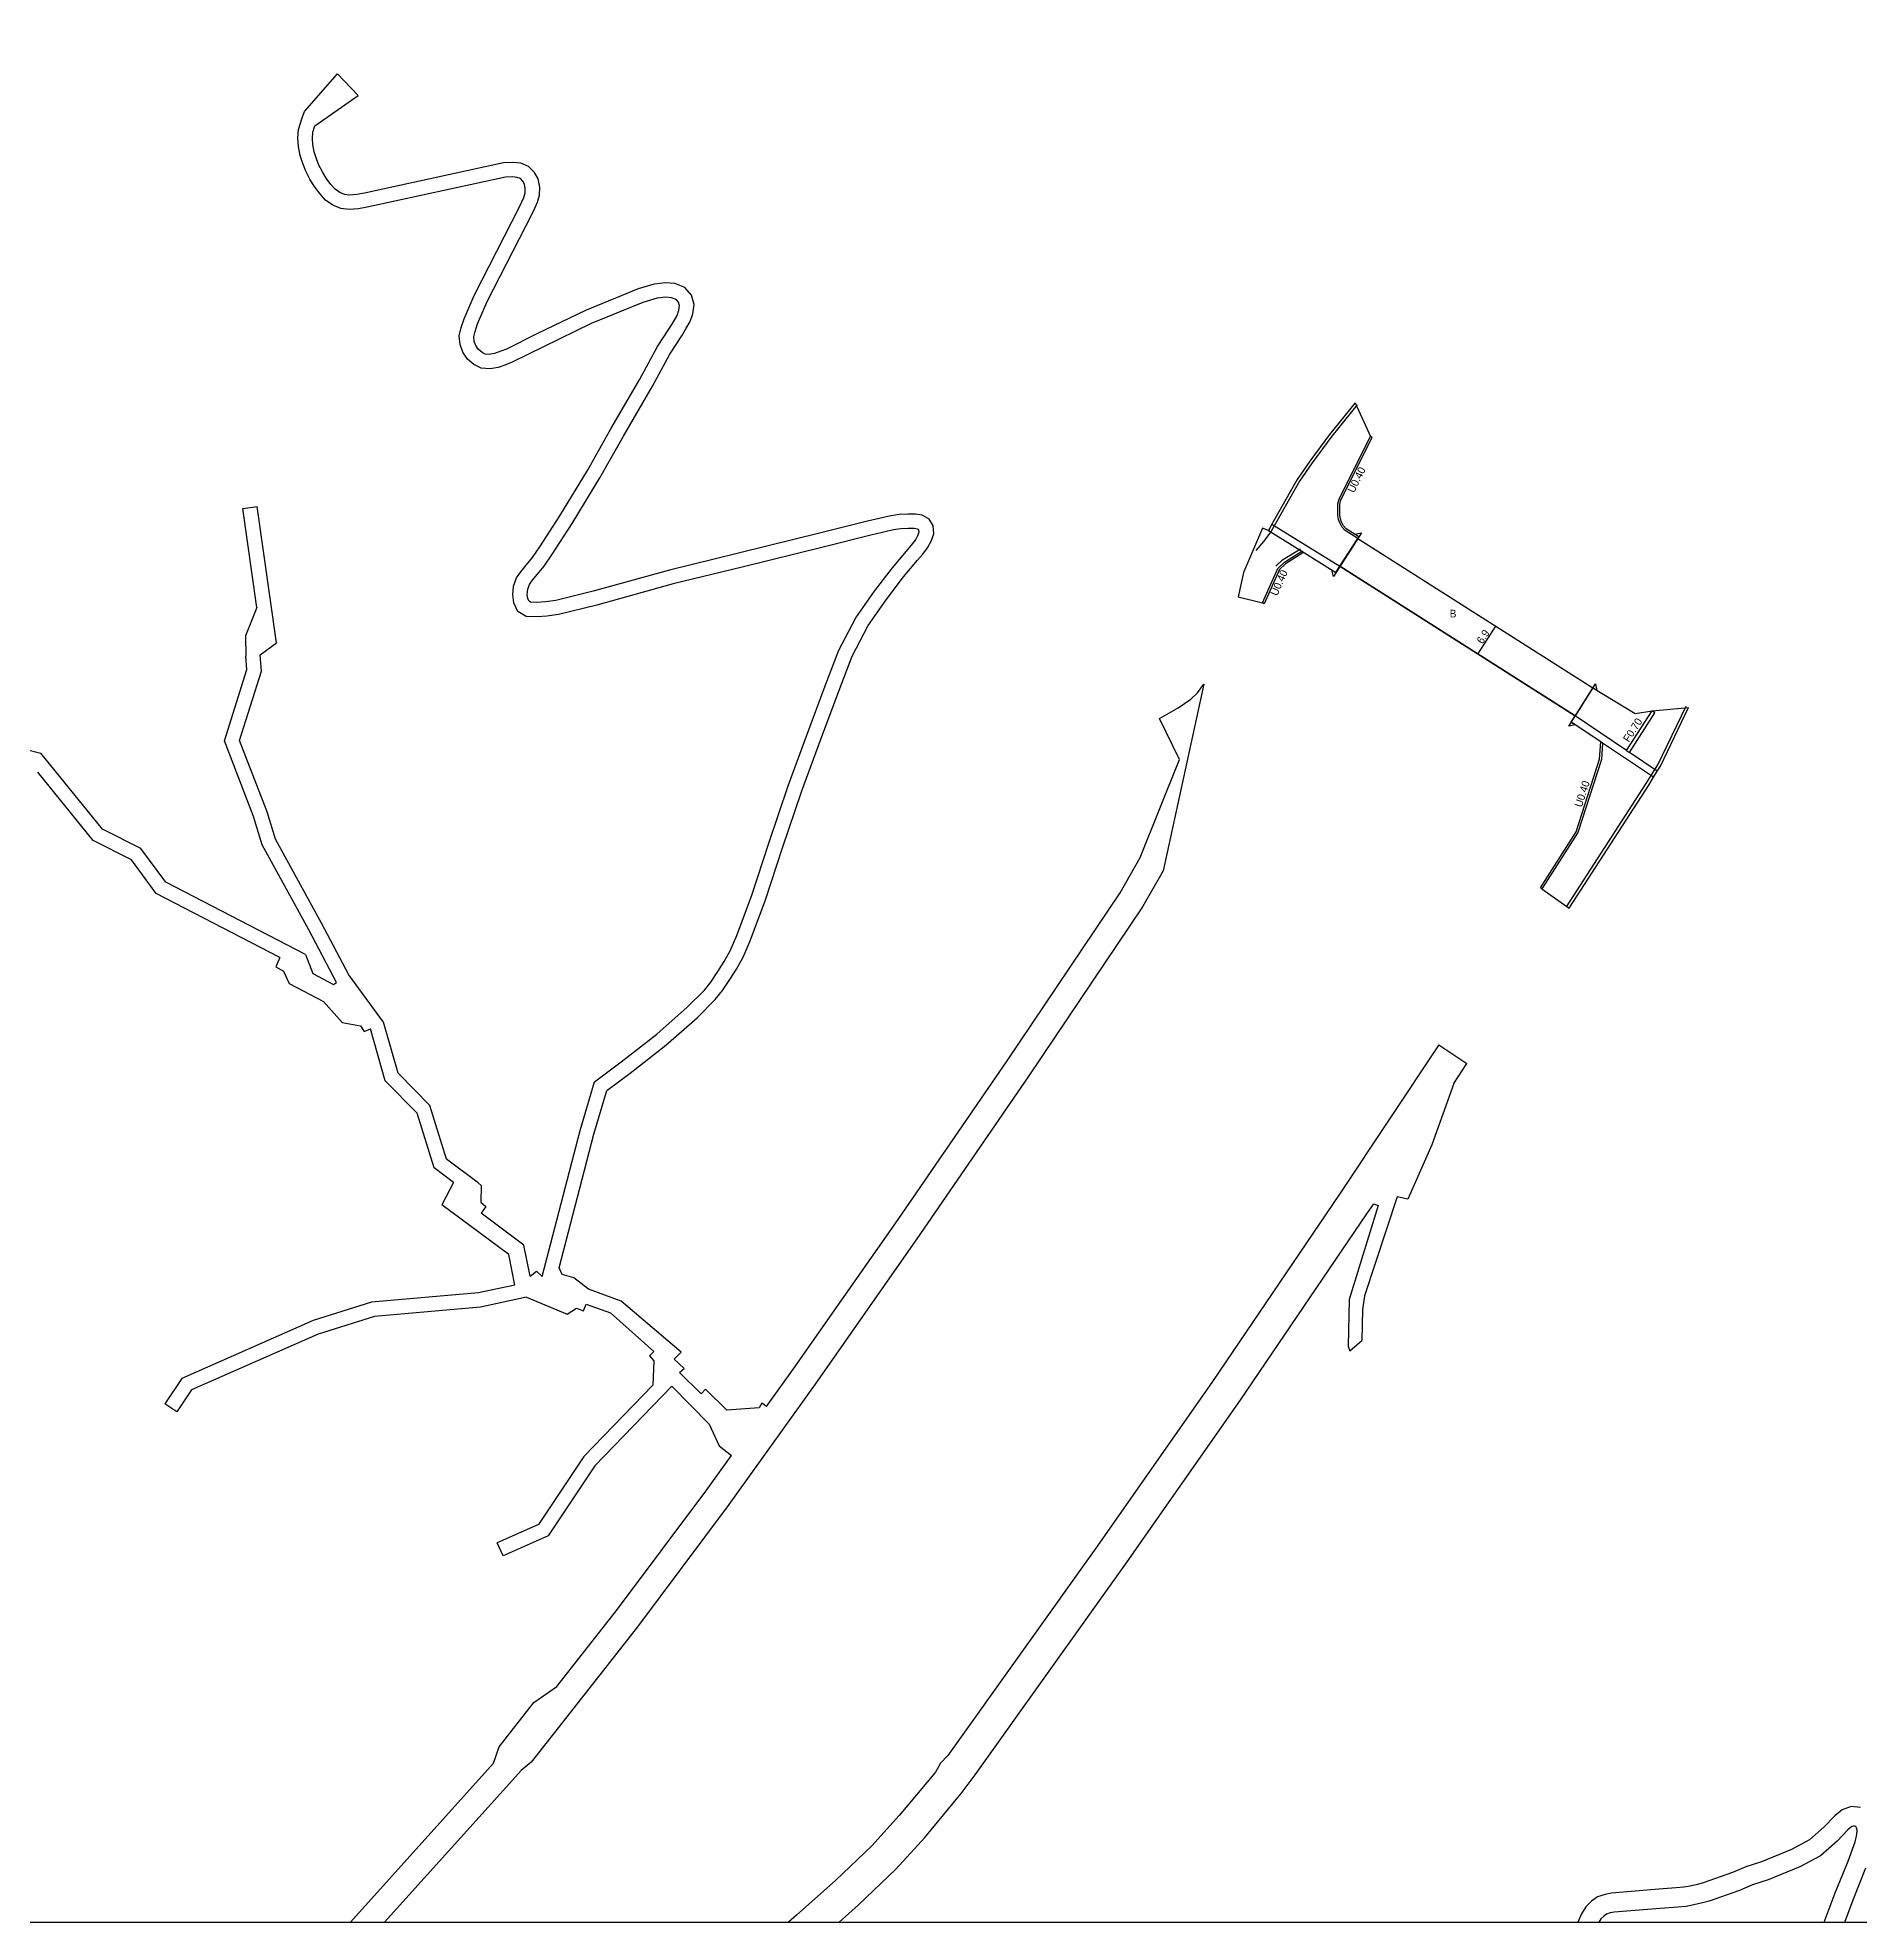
# Model space of a CAD drawing. Header units: metres. Extents: x 0 to 4000, y -96000 to -93000.
# Drawn here: x 1031.6 to 1410.8, y -96000 to -95607.6 of the extents above; entities that cross this region are included whole.
import ezdxf

# ---------------------------------------------------------------- set-up
doc = ezdxf.new("R2010")
doc.units = ezdxf.units.M
doc.header["$LTSCALE"] = 2.5
for name, color, linetype in [('側溝・桝', 7, 'Continuous'), ('図郭', 7, 'Continuous'), ('幅員', 7, 'Continuous'), ('歩道・分離帯・安全施設', 7, 'Continuous'), ('舗装', 7, 'Continuous'), ('道路', 7, 'Continuous')]:
    doc.layers.add(name, color=color, linetype=linetype)
doc.styles.get("Standard").update_dxf_attribs({"font": ''})
doc.styles.get('Standard').set_extended_font_data('@MS PGothic')

msp = doc.modelspace()

# ---------------------------------------------------------------- linework, layer by layer
at = {"layer": '側溝・桝'}
for points in [[(1306.59, -95711.53), (1304, -95709.9), (1303.4, -95709.23), (1303, -95708.51), (1302.76, -95707.82), (1302.66, -95707.08), (1302.65, -95706.34), (1302.65, -95705.51), (1302.67, -95704.74), (1302.81, -95704.06), (1303.1, -95703.41), (1309.38, -95690.87), (1309.02, -95690.69)], [(1288.51, -95708.9), (1302.65, -95717.68)], [(1287.77, -95710.21), (1294.75, -95714.54)], [(1294.75, -95714.54), (1294.97, -95714.88), (1291.36, -95717.14), (1290.1, -95718.35), (1286.9, -95725.48), (1286.53, -95725.32)], [(1362.35, -95756.04), (1351.63, -95748.84)], [(1362.35, -95756.04), (1362.93, -95756.43), (1368.24, -95748.17), (1367.65, -95747.8)], [(1362.35, -95756.04), (1367.65, -95747.8)], [(1344.72, -95784.85), (1344.39, -95784.64), (1351.84, -95772.97), (1356.73, -95757.84), (1356.97, -95754.23)], [(1367.95, -95761.61), (1357.35, -95754.49)], [(1368.74, -95760.34), (1362.93, -95756.43)]]:
    msp.add_lwpolyline(points, dxfattribs=at)
at = {"layer": '図郭'}
msp.add_lwpolyline([(800, -96000), (1600, -96000), (1600, -95400), (800, -95400)], close=True, dxfattribs=at)
at = {"layer": '幅員'}
msp.add_lwpolyline([(1331.4, -95735.97), (1335.11, -95730.15)], dxfattribs=at)
at = {"layer": '歩道・分離帯・安全施設'}
for points in [[(1306.28, -95684.05), (1300.99, -95690.61), (1296.91, -95696.17), (1294.25, -95699.96), (1288.29, -95710.5), (1286.79, -95712.54), (1285.19, -95714.43)], [(1289.35, -95717.69), (1290.74, -95716.35), (1294.44, -95714.04)], [(1349.86, -95788.56), (1366.45, -95762.9), (1368.85, -95759.03), (1374.71, -95746.8)]]:
    msp.add_lwpolyline(points, dxfattribs=at)
at = {"layer": '道路'}
for points in [[(1086.69, -95624.31), (1087.17, -95623), (1094.02, -95615.13)], [(1094.02, -95615.13), (1098.29, -95619.67)], [(1089.3, -95625.98), (1098.29, -95619.67)], [(1136.59, -95865.55), (1144.51, -95835.13), (1147.5, -95825), (1153.08, -95820.86), (1160.46, -95815.07), (1166.82, -95809.5), (1170.41, -95805.9), (1171.75, -95804.24), (1173.17, -95802.05), (1174.53, -95799.98), (1175.76, -95797.73), (1177.12, -95794.57), (1180.25, -95786.14), (1183.79, -95775.36), (1187.81, -95763.4), (1191.74, -95752.83), (1195.53, -95742.6), (1198.39, -95735.14), (1201.89, -95728.43), (1205.77, -95722.86), (1209.51, -95718.01), (1212.46, -95714.51), (1213.48, -95713.29), (1214.32, -95712.23), (1214.83, -95711.27), (1215.07, -95710.54), (1215.05, -95710.16), (1215, -95710.07), (1214.73, -95709.93), (1214.08, -95709.82), (1212.78, -95709.82), (1211.26, -95709.89), (1209.75, -95710.1), (1205.06, -95711.22), (1195.36, -95713.65), (1178.22, -95717.85), (1163.88, -95721.37), (1148, -95725.75), (1139.99, -95727.75), (1137.58, -95728.04), (1135.55, -95728.21), (1133.32, -95728.12), (1131.55, -95727.09), (1130.74, -95725.29), (1130.5, -95723.63), (1130.68, -95721.81), (1131.27, -95720.12), (1132.16, -95718.82), (1133.31, -95717.44), (1134.6, -95715.86), (1136.14, -95713.63), (1140.29, -95707.17), (1146.02, -95697.76), (1150.93, -95689.08), (1156.95, -95678.74), (1160.63, -95671.95), (1163.12, -95668.12), (1163.93, -95666.76), (1164.69, -95665.45), (1165.08, -95664.39), (1165.22, -95663.41), (1165, -95662.72), (1164.51, -95662.15), (1163.52, -95661.76), (1162.33, -95661.66), (1160.54, -95661.89), (1157.59, -95662.75), (1146.85, -95667.14), (1136.86, -95671.99), (1130.4, -95675.21), (1129.02, -95675.72), (1127.44, -95676.29), (1125.77, -95676.58), (1123.89, -95676.46), (1122.42, -95675.68), (1121.07, -95674.53), (1120.1, -95673.12), (1119.54, -95671.52), (1119.34, -95669.67), (1119.79, -95667.95), (1120.37, -95666.16), (1122.47, -95661.29), (1131.91, -95642.84), (1132.4, -95641.84), (1132.83, -95640.89), (1133.07, -95639.96), (1133.1, -95639.01), (1132.93, -95638.1), (1132.59, -95637.51), (1132.08, -95636.98), (1131.41, -95636.72), (1130.41, -95636.6), (1128.95, -95636.68), (1100.21, -95642.94), (1098.4, -95643.26), (1096.45, -95643.4), (1094.72, -95643.18), (1093.01, -95642.5), (1091.54, -95641.43), (1090.31, -95640.1), (1089.14, -95638.55), (1088.26, -95637.06), (1087.4, -95635.44), (1086.77, -95633.81), (1086.25, -95632.13), (1085.87, -95630.27), (1085.79, -95628.58), (1085.88, -95626.75), (1086.69, -95624.31)], [(1140.16, -95863.73), (1147.4, -95835.93), (1150.09, -95826.81), (1154.9, -95823.24), (1162.37, -95817.38), (1168.88, -95811.69), (1172.64, -95807.9), (1174.18, -95806.01), (1175.68, -95803.69), (1177.1, -95801.53), (1178.46, -95799.04), (1179.9, -95795.68), (1183.08, -95787.13), (1186.63, -95776.31), (1190.64, -95764.4), (1194.56, -95753.88), (1198.34, -95743.66), (1201.13, -95736.37), (1204.46, -95729.98), (1208.19, -95724.64), (1211.85, -95719.89), (1214.76, -95716.44), (1215.82, -95715.17), (1216.84, -95713.87), (1217.59, -95712.46), (1218.11, -95710.94), (1217.99, -95709.22), (1217.14, -95707.84), (1215.73, -95707.04), (1214.32, -95706.82), (1212.71, -95706.82), (1210.98, -95706.9), (1209.2, -95707.15), (1204.35, -95708.3), (1194.64, -95710.74), (1177.51, -95714.94), (1163.12, -95718.46), (1147.23, -95722.84), (1139.45, -95724.79), (1137.28, -95725.05), (1135.48, -95725.21), (1134.19, -95725.15), (1133.89, -95724.98), (1133.65, -95724.44), (1133.52, -95723.56), (1133.63, -95722.46), (1133.97, -95721.49), (1134.56, -95720.63), (1135.62, -95719.35), (1137.01, -95717.66), (1138.64, -95715.29), (1142.83, -95708.76), (1148.61, -95699.28), (1153.54, -95690.57), (1159.56, -95680.21), (1163.21, -95673.49), (1165.67, -95669.71), (1166.52, -95668.28), (1167.42, -95666.73), (1168, -95665.13), (1168.29, -95663.16), (1167.67, -95661.23), (1166.3, -95659.62), (1164.21, -95658.81), (1162.27, -95658.64), (1159.92, -95658.95), (1156.6, -95659.91), (1145.62, -95664.4), (1135.54, -95669.29), (1129.2, -95672.45), (1127.99, -95672.9), (1126.66, -95673.38), (1125.6, -95673.57), (1124.73, -95673.51), (1124.12, -95673.18), (1123.32, -95672.5), (1122.79, -95671.74), (1122.48, -95670.85), (1122.38, -95669.9), (1122.67, -95668.79), (1123.18, -95667.22), (1125.18, -95662.57), (1134.6, -95644.18), (1135.12, -95643.12), (1135.67, -95641.9), (1136.06, -95640.4), (1136.11, -95638.77), (1135.78, -95637.04), (1135.01, -95635.69), (1133.78, -95634.42), (1132.15, -95633.79), (1130.51, -95633.59), (1128.55, -95633.7), (1099.63, -95640), (1098.03, -95640.28), (1096.54, -95640.39), (1095.48, -95640.25), (1094.47, -95639.85), (1093.54, -95639.17), (1092.62, -95638.18), (1091.64, -95636.87), (1090.87, -95635.59), (1090.14, -95634.2), (1089.61, -95632.83), (1089.16, -95631.39), (1088.86, -95629.9), (1088.8, -95628.59), (1088.86, -95627.3), (1089.3, -95625.98)], [(1305.81, -95683.67), (1300.51, -95690.24), (1296.42, -95695.82), (1293.74, -95699.64), (1288.51, -95708.9), (1287.77, -95710.21), (1286.54, -95709.74), (1282.61, -95718.99), (1281.5, -95724.06)], [(1305.81, -95683.67), (1309.02, -95690.69)], [(1306.37, -95711.87), (1303.74, -95710.21), (1303.07, -95709.46), (1302.63, -95708.67), (1302.37, -95707.91), (1302.26, -95707.11), (1302.25, -95706.35), (1302.25, -95705.5), (1302.27, -95704.7), (1302.43, -95703.93), (1302.73, -95703.24), (1309.02, -95690.69)], [(1074.3, -95705.67), (1077.28, -95705.25)], [(1077.22, -95726.24), (1074.3, -95705.67)], [(1081.3, -95733.61), (1077.28, -95705.25)], [(1306.59, -95711.53), (1305.74, -95711), (1307.13, -95710.69), (1301.31, -95719.79), (1300.99, -95718.42), (1301.84, -95718.95)], [(1306.37, -95711.87), (1355.33, -95743.01)], [(1286.53, -95725.32), (1289.77, -95718.12), (1291.11, -95716.82), (1294.75, -95714.54)], [(1294.75, -95714.54), (1301.84, -95718.95), (1302.65, -95717.68)], [(1302.65, -95717.68), (1351.63, -95748.84)], [(1281.5, -95724.06), (1286.53, -95725.32)], [(1077.22, -95726.24), (1074.84, -95732.17), (1074.91, -95736.37)], [(1077.9, -95736.13), (1081.3, -95733.61)], [(1093.8, -95804.36), (1088.07, -95793.38), (1078.35, -95775.65), (1076.54, -95769.81), (1070.47, -95754.03), (1075.13, -95739.15), (1074.91, -95736.37)], [(1123.28, -95846.07), (1116.71, -95841.12), (1113.25, -95829.95), (1106.62, -95823.24), (1103.61, -95812.62), (1096.35, -95802.77), (1090.71, -95791.97), (1081.12, -95774.48), (1079.38, -95768.83), (1073.65, -95753.93), (1078.17, -95739.49), (1077.9, -95736.13)], [(1183.34, -95892.59), (1188.94, -95884.76), (1210.74, -95853.65), (1233.38, -95820.68), (1256.91, -95785.68), (1261.11, -95778.34), (1269.28, -95757.88), (1265.1, -95749.39), (1269, -95747.13), (1271.64, -95745.32), (1273.01, -95744.04), (1274.33, -95742.24)], [(1274.33, -95742.24), (1265.88, -95781.07)], [(1350.83, -95750.11), (1351.66, -95750.66), (1350.29, -95750.95), (1355.86, -95742.17), (1356.18, -95743.53), (1355.33, -95743.01)], [(1355.33, -95743.01), (1364.1, -95748.32), (1367.65, -95747.8)], [(1350.36, -95788.89), (1366.96, -95763.22), (1367.95, -95761.61), (1368.74, -95760.34), (1369.37, -95759.32), (1375.25, -95747.06)], [(1357.35, -95754.49), (1356.97, -95754.23), (1350.83, -95750.11), (1351.63, -95748.84)], [(1367.65, -95747.8), (1375.25, -95747.06)], [(1023.67, -95757.52), (1023.88, -95756.72), (1026.06, -95757.52), (1029.03, -95755.79), (1032.26, -95756.56)], [(1087.37, -95798.52), (1058.3, -95783.48), (1053.11, -95776.46), (1045.12, -95772.4), (1032.26, -95756.56)], [(1357.35, -95754.49), (1357.12, -95757.92), (1352.2, -95773.14), (1344.72, -95784.85)], [(1082.02, -95799.13), (1056.3, -95785.82), (1051.12, -95778.81), (1043.19, -95774.79), (1031.61, -95760.52)], [(1265.88, -95781.07), (1261.59, -95788.58), (1237.93, -95823.77), (1215.26, -95856.79), (1193.43, -95887.94), (1175.15, -95913.51), (1156.44, -95938.45), (1144.01, -95954.3), (1134.33, -95966.65), (1132.28, -95968.37), (1130.45, -95970.41), (1103.82, -96000)], [(1344.72, -95784.85), (1350.36, -95788.89)], [(1082.02, -95799.13), (1081.16, -95801.06), (1082.77, -95801.95), (1083.97, -95804.53), (1091.08, -95808.32), (1095.02, -95812.67), (1098.77, -95813.38), (1099.6, -95814.54), (1100.88, -95813.96)], [(1087.37, -95798.52), (1088.87, -95802.48), (1093.2, -95804.78), (1093.8, -95804.36)], [(1118.19, -95845.99), (1114.14, -95842.94), (1110.6, -95831.53), (1103.95, -95824.8), (1100.88, -95813.96)], [(1323.27, -95817.32), (1302.61, -95848.42), (1276.16, -95887.38), (1252.21, -95921.59), (1221.04, -95965.25), (1219.52, -95966.9), (1218.46, -95968.73), (1210.96, -95977.74), (1205.25, -95984.05), (1197.71, -95991.22), (1189.57, -95998.54), (1187.92, -96000)], [(1323.27, -95817.32), (1329.1, -95821.19)], [(1326.35, -95825.34), (1329.1, -95821.19)], [(1326.35, -95825.34), (1321.83, -95838.16), (1316.78, -95849.44), (1314.62, -95848.99), (1307.79, -95869.58), (1307.37, -95872.42), (1307.2, -95878.87)], [(1118.19, -95845.99), (1115.73, -95850.61)], [(1123.28, -95846.07), (1123.91, -95846.62), (1123.85, -95850.09), (1124.9, -95850.95), (1123.94, -95852.36)], [(1130.91, -95867.33), (1129.66, -95860.99), (1115.73, -95850.61)], [(1198.41, -96000), (1202.46, -95996.36), (1210.26, -95988.95), (1216.25, -95982.33), (1223.84, -95973.21), (1226.73, -95969.32), (1257.93, -95925.63), (1281.92, -95891.35), (1308.42, -95852.32), (1309.71, -95850.39)], [(1309.71, -95850.39), (1310.64, -95850.79), (1304.57, -95870.36), (1304.36, -95880.04), (1304.74, -95880.99)], [(1134.11, -95865.47), (1132.83, -95858.99), (1123.94, -95852.36)], [(1134.11, -95865.47), (1135.47, -95864.41), (1136.59, -95865.55)], [(1183.34, -95892.59), (1182.31, -95891.94), (1181.76, -95892.87), (1175.05, -95893.38), (1170.59, -95889.02), (1169.7, -95889.95), (1165.22, -95885.52), (1166.14, -95884.7), (1164.07, -95882.77), (1165.56, -95881.3), (1153.09, -95870.68), (1146.28, -95868.19), (1143.23, -95865.79), (1140.76, -95865.14), (1140.16, -95863.73)], [(1130.91, -95867.33), (1123.33, -95868.93), (1101.1, -95870.92), (1088.95, -95874.71), (1061.6, -95886.75), (1058.05, -95892.05)], [(1133.35, -95869.88), (1123.77, -95871.9), (1101.69, -95873.88), (1090, -95877.53), (1063.6, -95889.15), (1060.55, -95893.72)], [(1133.35, -95869.88), (1141.82, -95873.41), (1143.74, -95872.12), (1145.22, -95872.68), (1145.78, -95871.31), (1150.82, -95873.1), (1159.87, -95881.18), (1158.95, -95882.09), (1159.88, -95883.1), (1159.67, -95888.19)], [(1304.74, -95880.99), (1307.2, -95878.87)], [(1159.67, -95888.19), (1145.26, -95903.04), (1135.85, -95917.15), (1127.27, -95920.97)], [(1163.64, -95888.41), (1147.6, -95904.94), (1137.86, -95919.54), (1128.49, -95923.71)], [(1163.64, -95888.41), (1171.38, -95896.26), (1173.47, -95900.79), (1176.05, -95902.79)], [(1060.55, -95893.72), (1058.05, -95892.05)], [(1096.69, -96000), (1126.51, -95966.86), (1127.67, -95963.49), (1134.87, -95954.22), (1139.68, -95950.91), (1152.08, -95935.1), (1170.71, -95910.26), (1176.05, -95902.79)], [(1128.49, -95923.71), (1127.27, -95920.97)], [(1411.05, -95976.09), (1409.08, -95975.86), (1407.2, -95976.58), (1405.69, -95977.84), (1403.42, -95980.19), (1400.38, -95982.86), (1396.69, -95984.81), (1390.39, -95987.4), (1387.15, -95988.48), (1384.41, -95989.64), (1378.3, -95991.76), (1377.1, -95992.1), (1375.54, -95992.48), (1374.24, -95992.71), (1372.66, -95992.85), (1369.04, -95993.12), (1359.2, -95993.9), (1357.87, -95994.18), (1356.3, -95994.73), (1355.05, -95995.62), (1353.85, -95996.75), (1352.96, -95998.23), (1352.2, -96000)], [(1403.5, -96000), (1405.76, -95993.85), (1408.43, -95987.26), (1409.9, -95983.22), (1410.26, -95981.73), (1410.34, -95980.81), (1410.22, -95980.34), (1410.03, -95980.08), (1409.84, -95979.98), (1409.59, -95979.95), (1409.26, -95980.08), (1408.41, -95980.78), (1406.19, -95983.08), (1402.67, -95986.17), (1398.39, -95988.44), (1391.78, -95991.16), (1388.56, -95992.23), (1385.85, -95993.38), (1379.5, -95995.57), (1378.12, -95995.96), (1376.37, -95996.39), (1374.77, -95996.68), (1372.99, -95996.84), (1369.35, -95997.11), (1359.78, -95997.86), (1358.95, -95998.04), (1358.15, -95998.32), (1357.59, -95998.72), (1357, -95999.28), (1356.57, -96000)], [(1407.76, -96000), (1409.49, -95995.29), (1412.17, -95988.69)]]:
    msp.add_lwpolyline(points, dxfattribs=at)
msp.add_lwpolyline([(1306.37, -95711.87), (1355.33, -95743.01), (1351.63, -95748.84), (1302.65, -95717.68)], close=True, dxfattribs=at)

# ---------------------------------------------------------------- texts
at = {"layer": '側溝・桝'}
for s, rotation, p in [('U0.40', 63.4149, (1305.59, -95702.53)), ('U0.40', 65.8127, (1289.58, -95723.99)), ('F0.70', 57.2549, (1362.83, -95754.46)), ('U0.40', 72.0949, (1353, -95767.98))]:
    msp.add_text(s, height=1.6, rotation=rotation, dxfattribs=at).set_placement(p)
at = {"layer": '幅員'}
msp.add_text('6.9', height=1.6, rotation=57.537, dxfattribs=at).set_placement((1332.36, -95734))
at = {"layer": '舗装'}
msp.add_text('B', height=1.6, dxfattribs=at).set_placement((1325.52, -95728.34))

doc.saveas('drawing.dxf')
